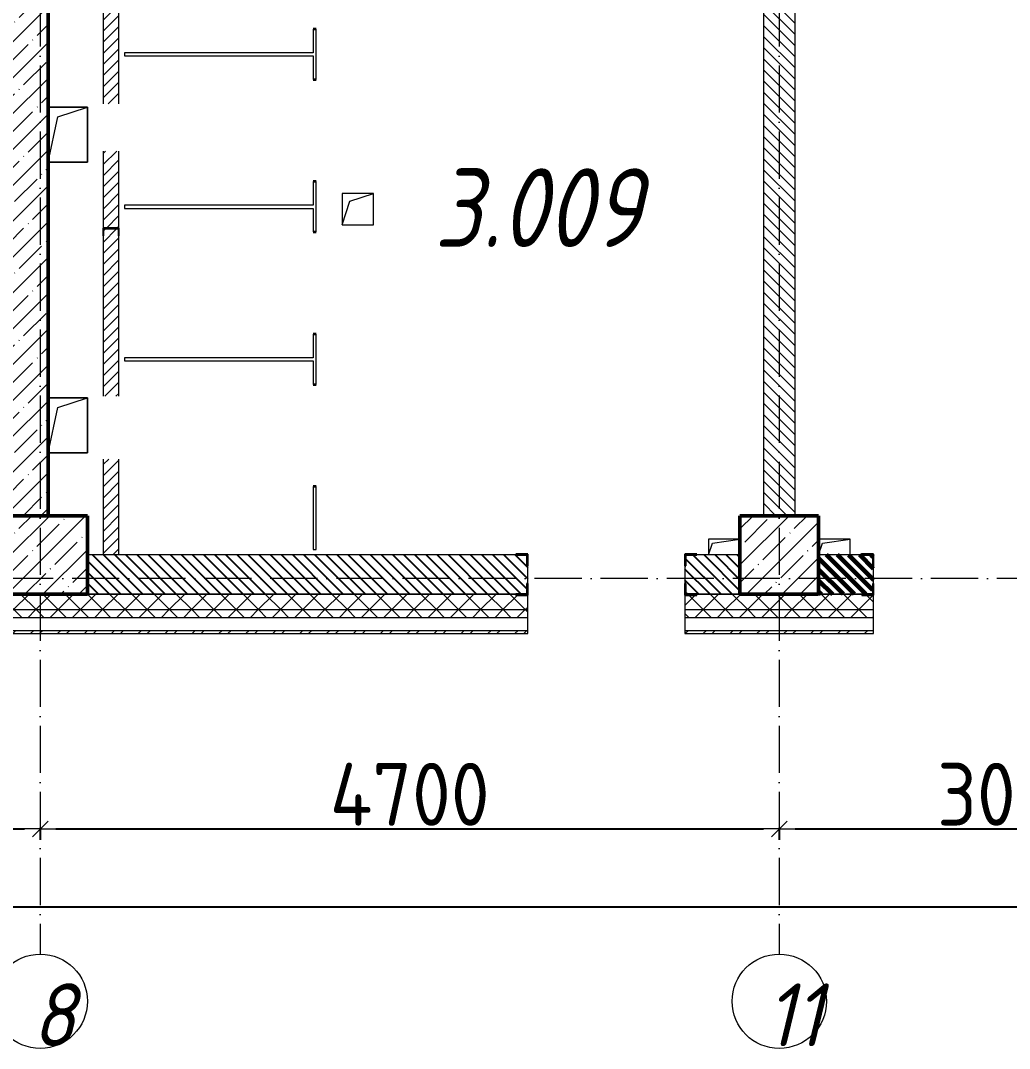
# Model space of a CAD drawing. Header units: millimetres. Extents: x -135211 to 49383, y -8033 to 228499.
# Drawn here: x -116817 to -110529, y 180224 to 186763 of the extents above; entities that cross this region are included whole.
import ezdxf

# ---------------------------------------------------------------- set-up
doc = ezdxf.new("R2010")
doc.units = ezdxf.units.MM
doc.linetypes.add('50_200_ШТРИХ_1Т_ш5_п1_п1_', pattern=[700, 500, -100, 0, -100])
for name, color, linetype, lineweight in [('2) Бетон', 5, 'Continuous', 60), ('A-____-____-DIMS', 7, 'Continuous', 9), ('A-DOOR-OPNG-MCUT', 7, 'Continuous', 35), ('A-FLOR-____-OTLN', 7, 'Continuous', 9), ('A-GENM-____-MCUT', 7, 'Continuous', 25), ('A-GENM-____-OTLN', 7, 'Continuous', 9), ('A-GENM-____-OTLN-1', 7, 'Continuous', 25), ('A-WALL-____-MCUT', 7, 'Continuous', 13), ('A-WALL-____-MCUT-1', 7, 'Continuous', 9), ('A-WALL-____-MCUT-2', 7, 'Continuous', 50), ('A-WALL-____-PATT-1', 7, 'Continuous', 9), ('A-WALL-FNSH-MCUT-1', 7, 'Continuous', 9), ('S-COLS-____-MCUT', 7, 'Continuous', 50), ('S-COLS-____-OTLN', 7, 'Continuous', 9), ('S-GRID-____-IDEN', 7, 'Continuous', 9), ('S-GRID-____-OTLN-1', 7, '50_200_ШТРИХ_1Т_ш5_п1_п1_', 9), ('Марки помещений', 7, 'Continuous', 9)]:
    doc.layers.add(name, color=color, linetype=linetype, lineweight=lineweight)
doc.layers.add('A-DOOR-____-OTLN-1', color=7, linetype='Continuous', lineweight=9, true_color=0xffffff)
doc.styles.add('ISOCPEUR_I_2', font='isocpeui.ttf', dxfattribs={"width": 0.85, "height": 2.3})
doc.styles.add('ISOCPEUR_I_9', font='isocpeui.ttf', dxfattribs={"width": 0.9, "height": 250})
doc.styles.add('СПДС', font='isocpeur.ttf', dxfattribs={"width": 0.9})
doc.dimstyles.new('Размера А3', dxfattribs={"dimtxt": 200, "dimasz": 100, "dimexe": 70, "dimexo": 100, "dimgap": 20, "dimtad": 1, "dimdec": 0, "dimrnd": 10, "dimzin": 0, "dimdsep": 46, "dimtxsty": 'СПДС', "dimblk": 'ARROWHEAD_6', "dimcen": 1, "dimclrd": 256, "dimclre": 256, "dimclrt": 256, "dimazin": 0, "dimtfac": 1, "dimtdec": 0, "dimtmove": 2, "dimatfit": 3, "dimfxl": 1, "dimtolj": 1, "dimtzin": 0, "dimarcsym": 0})
pattern_1 = [(135, (-129942.255, 127932.027), (-35.35534, -35.35534), [])]
pattern_2 = [(45, (-129942.25, 127932.03), (-70.71068, 70.71068), []), (135, (-129942.25, 127932.03), (-70.71068, -70.71068), [])]

# ---------------------------------------------------------------- blocks, each defined once
blk = doc.blocks.new('BSC_Колонна _Прямоугольная - 500х500-V30-АР1_План отверстий 3 этажа в осях 1-64_Ю-ЯЯ')
at = {"layer": 'S-COLS-____-OTLN'}
h = blk.add_hatch(dxfattribs=at)
h.set_pattern_fill('FP_37', color=256, style=0, pattern_type=2)
h.set_pattern_definition([(45, (-17950, -55431.04), (-114.04925, 114.04925), []), (45, (-17835.95, -55431.04), (-114.04925, 114.04925), [201.613, -40.323, 3.353, -36.97])])
h.paths.add_polyline_path([(-250, -250), (250, -250), (250, 250), (-250, 250), (-250, 177.9)], flags=0)
at = {"layer": 'S-COLS-____-MCUT'}
for p, q in [((250, 250), (-250, 250)), ((-250, 250), (-250, -250)), ((250, -250), (250, 250)), ((-250, -250), (250, -250))]:
    blk.add_line(p, q, dxfattribs=at)
blk = doc.blocks.new('BSC_Колонна _Прямоугольная - 500х500-V60-АР1_План отверстий 3 этажа в осях 1-64_Ю-ЯЯ')
at = {"layer": 'S-COLS-____-OTLN'}
h = blk.add_hatch(dxfattribs=at)
h.set_pattern_fill('FP_68', color=256, style=0, pattern_type=2)
h.set_pattern_definition([(45, (-13300, -55431.04), (-114.04925, 114.04925), []), (45, (-13185.95, -55431.04), (-114.04925, 114.04925), [201.613, -40.323, 3.353, -36.97])])
h.paths.add_polyline_path([(-250, -250), (250, -250), (250, 250), (-250, 250)], flags=0)
at = {"layer": 'S-COLS-____-MCUT'}
for p, q in [((250, 250), (-250, 250)), ((-250, 250), (-250, -250)), ((250, -250), (250, 250)), ((-250, -250), (250, -250))]:
    blk.add_line(p, q, dxfattribs=at)
blk = doc.blocks.new('DOR_ДУ_распашная__1Ст_Прямоугольная_ШЕР - Вн_650х2100h_Кабинки С_у-18405741-АР1_План отверстий 3 этажа в осях 1-64_Ю-ЯЯ')
at = {"layer": 'A-DOOR-OPNG-MCUT'}
for p, q in [((-325, -10), (-325, 10)), ((325, 10), (325, -10))]:
    blk.add_line(p, q, dxfattribs=at)
blk = doc.blocks.new('Фахверк_СКБ_Уголок - 250_2700-27497298-АР1_План отверстий 3 этажа в осях 1-64_Ю-ЯЯ')
at = {"layer": 'A-GENM-____-MCUT'}
for p, q in [((200, 181), (125, 181)), ((125, 181), (125, 106)), ((131, 106), (131, 175)), ((131, 175), (200, 175)), ((200, 175), (200, 181)), ((125, 106), (131, 106)), ((131, -6), (125, -6)), ((125, -6), (125, -81)), ((131, -75), (131, -6)), ((125, -81), (200, -81)), ((200, -75), (131, -75)), ((200, -81), (200, -75))]:
    blk.add_line(p, q, dxfattribs=at)
blk = doc.blocks.new('154_Фахверк_СКБ_Швеллер - Тип_100_3960-28737914-АР1_План отверстий 3 этажа в осях 1-64_Ю-ЯЯ')
at = {"layer": 'A-GENM-____-MCUT'}
for p, q in [((175, 50), (125, 50)), ((125, 50), (125, -50)), ((128, 47), (175, 47)), ((128, -47), (128, 47)), ((175, 47), (175, 50)), ((125, -50), (175, -50)), ((175, -47), (128, -47)), ((175, -50), (175, -47))]:
    blk.add_line(p, q, dxfattribs=at)
blk = doc.blocks.new('AR_Отверстие прямоугольное _в плите_ - AR_Отверстие прямоугольное _в плите_-V168-АР1_План отверстий 3 этажа в осях 1-64_Ю-ЯЯ')
at = {"layer": 'A-GENM-____-OTLN'}
for p, q in [((125, 175), (-125, 175)), ((-62.5, 112.5), (125, 175)), ((125, -175), (125, 175)), ((-125, -175), (-62.5, 112.5)), ((-125, -175), (125, -175))]:
    blk.add_line(p, q, dxfattribs=at)
blk = doc.blocks.new('AR_Отверстие прямоугольное _в плите_ - AR_Отверстие прямоугольное _в плите_-30459207-АР1_План отверстий 3 этажа в осях 1-64_Ю-ЯЯ')
at = {"layer": 'A-GENM-____-OTLN'}
for p, q in [((100, 100), (-100, 100)), ((-100, 100), (-100, -100)), ((-50, 50), (100, 100)), ((100, -100), (100, 100)), ((-100, -100), (-50, 50)), ((-100, -100), (100, -100))]:
    blk.add_line(p, q, dxfattribs=at)
blk = doc.blocks.new('AR_Отверстие прямоугольное _в плите_ - AR_Отверстие прямоугольное _в плите_-V178-АР1_План отверстий 3 этажа в осях 1-64_Ю-ЯЯ')
at = {"layer": 'A-GENM-____-OTLN'}
for p, q in [((100, 50), (-100, 50)), ((-100, -50), (-75, 25)), ((-75, 25), (100, 50)), ((100, -50), (100, 50))]:
    blk.add_line(p, q, dxfattribs=at)
blk = doc.blocks.new('AR_Отверстие прямоугольное _в плите_ - AR_Отверстие прямоугольное _в плите_-30510746-АР1_План отверстий 3 этажа в осях 1-64_Ю-ЯЯ')
at = {"layer": 'A-GENM-____-OTLN'}
for p, q in [((100, 50), (-100, 50)), ((-100, 50), (-100, -50)), ((-100, -50), (-75, 25)), ((-75, 25), (100, 50))]:
    blk.add_line(p, q, dxfattribs=at)
blk = doc.blocks.new('Ось сетки - Круг_Ø6_00__ISO-2_5_0_9K_-25732049-АР1_План отверстий 3 этажа в осях 1-64_Ю-ЯЯ')
at = {"layer": 'S-GRID-____-IDEN'}
blk.add_circle((0, 0), 3, dxfattribs=at)
blk = doc.blocks.new('ARROWHEAD_6')
at = {"color": 0, "linetype": 'Continuous'}
for p, q in [((0, 0), (-1, 0)), ((-0.5, -0.5), (0.5, 0.5))]:
    blk.add_line(p, q, dxfattribs=at)
blk = doc.blocks.new('*D1012')
at = {"layer": 'A-____-____-DIMS', "lineweight": -2, "transparency": 16777216}
for p, q in [((-120092.3, 181626.6), (-120092.3, 181550.5)), ((-119992.3, 181620.5), (-116792.3, 181620.5)), ((-116692.3, 181626.6), (-116692.3, 181550.5))]:
    blk.add_line(p, q, dxfattribs=at)
at = {"layer": 'Defpoints', "color": 0, "transparency": 16777216}
for p in [(-120092.3, 181726.6), (-116692.3, 181726.6), (-116692.3, 181620.5)]:
    blk.add_point(p, dxfattribs=at)
at = {"layer": 'A-____-____-DIMS', "lineweight": -2, "transparency": 16777216, "xscale": 100, "yscale": 100, "zscale": 100, "rotation": 180}
blk.add_blockref('ARROWHEAD_6', (-120092.3, 181620.5), dxfattribs=at)
at = {"layer": 'A-____-____-DIMS', "lineweight": -2, "transparency": 16777216, "xscale": 100, "yscale": 100, "zscale": 100}
blk.add_blockref('ARROWHEAD_6', (-116692.3, 181620.5), dxfattribs=at)
at = {"layer": 'A-____-____-DIMS', "transparency": 16777216, "insert": (-118392.3, 181840.5), "char_height": 400, "attachment_point": 5, "style": 'СПДС'}
blk.add_mtext('\\A1;3400', dxfattribs=at)
blk = doc.blocks.new('*D1013')
at = {"layer": 'A-____-____-DIMS', "lineweight": -2, "transparency": 16777216}
for p, q in [((-116692.3, 181626.6), (-116692.3, 181550.5)), ((-116592.3, 181620.5), (-112092.3, 181620.5)), ((-111992.3, 181626.6), (-111992.3, 181550.5))]:
    blk.add_line(p, q, dxfattribs=at)
at = {"layer": 'Defpoints', "color": 0, "transparency": 16777216}
for p in [(-116692.3, 181726.6), (-111992.3, 181726.6), (-111992.3, 181620.5)]:
    blk.add_point(p, dxfattribs=at)
at = {"layer": 'A-____-____-DIMS', "lineweight": -2, "transparency": 16777216, "xscale": 100, "yscale": 100, "zscale": 100, "rotation": 180}
blk.add_blockref('ARROWHEAD_6', (-116692.3, 181620.5), dxfattribs=at)
at = {"layer": 'A-____-____-DIMS', "lineweight": -2, "transparency": 16777216, "xscale": 100, "yscale": 100, "zscale": 100}
blk.add_blockref('ARROWHEAD_6', (-111992.3, 181620.5), dxfattribs=at)
at = {"layer": 'A-____-____-DIMS', "transparency": 16777216, "insert": (-114342.3, 181840.5), "char_height": 400, "attachment_point": 5, "style": 'СПДС'}
blk.add_mtext('\\A1;4700', dxfattribs=at)
blk = doc.blocks.new('*D1014')
at = {"layer": 'A-____-____-DIMS', "lineweight": -2, "transparency": 16777216}
for p, q in [((-111992.3, 181626.6), (-111992.3, 181550.5)), ((-111892.3, 181620.5), (-109092.3, 181620.5)), ((-108992.3, 181626.6), (-108992.3, 181550.5))]:
    blk.add_line(p, q, dxfattribs=at)
at = {"layer": 'Defpoints', "color": 0, "transparency": 16777216}
for p in [(-111992.3, 181726.6), (-108992.3, 181726.6), (-108992.3, 181620.5)]:
    blk.add_point(p, dxfattribs=at)
at = {"layer": 'A-____-____-DIMS', "lineweight": -2, "transparency": 16777216, "xscale": 100, "yscale": 100, "zscale": 100, "rotation": 180}
blk.add_blockref('ARROWHEAD_6', (-111992.3, 181620.5), dxfattribs=at)
at = {"layer": 'A-____-____-DIMS', "lineweight": -2, "transparency": 16777216, "xscale": 100, "yscale": 100, "zscale": 100}
blk.add_blockref('ARROWHEAD_6', (-108992.3, 181620.5), dxfattribs=at)
at = {"layer": 'A-____-____-DIMS', "transparency": 16777216, "insert": (-110492.3, 181840.5), "char_height": 400, "attachment_point": 5, "style": 'СПДС'}
blk.add_mtext('\\A1;3000', dxfattribs=at)
blk = doc.blocks.new('*D1030')
at = {"layer": 'A-____-____-DIMS', "lineweight": -2, "transparency": 16777216}
for p, q in [((-132292.3, 181129.8), (-132292.3, 181053.7)), ((-132192.3, 181123.7), (-58992.3, 181123.7)), ((-58892.3, 181129.8), (-58892.3, 181053.7))]:
    blk.add_line(p, q, dxfattribs=at)
at = {"layer": 'Defpoints', "color": 0, "transparency": 16777216}
for p in [(-132292.3, 181229.8), (-58892.3, 181229.8), (-58892.3, 181123.7)]:
    blk.add_point(p, dxfattribs=at)
at = {"layer": 'A-____-____-DIMS', "lineweight": -2, "transparency": 16777216, "xscale": 100, "yscale": 100, "zscale": 100, "rotation": 180}
blk.add_blockref('ARROWHEAD_6', (-132292.3, 181123.7), dxfattribs=at)
at = {"layer": 'A-____-____-DIMS', "lineweight": -2, "transparency": 16777216, "xscale": 100, "yscale": 100, "zscale": 100}
blk.add_blockref('ARROWHEAD_6', (-58892.3, 181123.7), dxfattribs=at)
at = {"layer": 'A-____-____-DIMS', "transparency": 16777216, "insert": (-95592.3, 181343.7), "char_height": 400, "attachment_point": 5, "style": 'СПДС'}
blk.add_mtext('\\A1;73400', dxfattribs=at)

msp = doc.modelspace()

# ---------------------------------------------------------------- hatches: boundary and pattern name
h = msp.add_hatch()
h.set_pattern_fill('FP_9', color=256, style=0, pattern_type=2)
h.set_pattern_definition(pattern_1)
h.paths.add_polyline_path([(-112242.3, 183113.1), (-112242.3, 183363.1), (-112586.3, 183363.1), (-112586.3, 183294.1), (-112592.3, 183294.1), (-112592.3, 183182.1), (-112586.3, 183182.1), (-112586.3, 183113.1), (-112281.6, 183113.1)], flags=0)
h.paths.add_polyline_path([(-113598.3, 183113.1), (-113598.3, 183182.1), (-113592.3, 183182.1), (-113592.3, 183294.1), (-113598.3, 183294.1), (-113598.3, 183363.1), (-116392.3, 183363.1), (-116392.3, 183113.1), (-113667.3, 183113.1)], flags=0)
at = {"layer": '2) Бетон'}
h = msp.add_hatch(dxfattribs=at)
h.set_pattern_fill('FP_9', color=256, style=0, pattern_type=2)
h.set_pattern_definition(pattern_1)
h.paths.add_polyline_path([(-109586.3, 183113.1), (-109242.3, 183113.1), (-109242.3, 183363.1), (-109586.3, 183363.1), (-109586.3, 183294.1), (-109592.3, 183294.1), (-109592.3, 183182.1), (-109586.3, 183182.1)], flags=0)
h.paths.add_polyline_path([(-111648.3, 183113.1), (-111398.3, 183113.1), (-111397.9, 183182.1), (-111392.3, 183182.1), (-111392.3, 183294.1), (-111398.3, 183294.1), (-111398.3, 183363.1), (-111742.3, 183363.1), (-111742.3, 183113.1)], flags=0)
at = {"layer": 'A-WALL-____-PATT-1'}
h = msp.add_hatch(dxfattribs=at)
h.set_pattern_fill('FP_12', color=256, style=0, pattern_type=2)
h.set_pattern_definition([(45, (-129942.25, 127932.03), (-114.04925, 114.04925), []), (45, (-129828.2, 127932.03), (-114.04925, 114.04925), [201.612, -40.322, 3.353, -36.97])])
h.paths.add_polyline_path([(-116892.3, 183613.1), (-116642.3, 183613.1), (-116642.3, 191113.1), (-116892.3, 191113.1), (-116892.3, 185155.5)], flags=0)
h = msp.add_hatch(dxfattribs=at)
h.set_pattern_fill('FP_8', color=256, style=0, pattern_type=2)
h.set_pattern_definition([(45, (-129942.255, 127932.027), (-35.35534, 35.35534), [])])
h.paths.add_polyline_path([(-116292.3, 183363.1), (-116192.3, 183363.1), (-116192.3, 183973.1), (-116292.3, 183973.1)], flags=0)
h.paths.add_polyline_path([(-116192.3, 184373.1), (-116192.3, 185393.1), (-116195.3, 185393.1), (-116195.3, 185440.1), (-116289.3, 185440.1), (-116289.3, 185393.1), (-116292.3, 185393.1), (-116292.3, 184373.1), (-116268.1, 184373.1)], flags=0)
h.paths.add_polyline_path([(-116195.3, 185443.1), (-116192.3, 185443.1), (-116192.3, 185933.1), (-116292.3, 185933.1), (-116292.3, 185443.1), (-116242.5, 185443.1)], flags=0)
h.paths.add_polyline_path([(-116192.3, 186233.1), (-116192.3, 188613.1), (-116292.3, 188613.1), (-116292.3, 186233.1), (-116223.6, 186233.1)], flags=0)
h.paths.add_polyline_path([(-116292.3, 189113.1), (-116192.3, 189113.1), (-116192.3, 190913.1), (-116292.3, 190913.1)], flags=0)
h = msp.add_hatch(dxfattribs=at)
h.set_pattern_fill('FP_9', color=256, style=0, pattern_type=2)
h.set_pattern_definition(pattern_1)
h.paths.add_polyline_path([(-112092.3, 183613.1), (-111892.3, 183613.1), (-111892.3, 187113.1), (-111961.3, 187113.1), (-111961.3, 187119.1), (-111892.3, 187119.1), (-111892.3, 190613.1), (-112092.3, 190613.1), (-112092.3, 187119.1), (-112023.3, 187119.1), (-112023.3, 187113.1), (-112092.3, 187113.1), (-112092.3, 185155.5)], flags=0)
h = msp.add_hatch(dxfattribs=at)
h.set_pattern_fill('FP_4', color=256, style=0, pattern_type=2)
h.set_pattern_definition(pattern_2)
h.paths.add_polyline_path([(-55722.8, 183013.1), (-55642.3, 183013.1), (-55642.3, 183113.1), (-61992.3, 183113.1), (-61992.3, 183013.1), (-59257.7, 183013.1)], flags=0)
h.paths.add_polyline_path([(-66327.6, 183013.1), (-65942.3, 183013.1), (-65942.3, 183107.1), (-66017.3, 183107.1), (-66017.3, 183113.1), (-66967.3, 183113.1), (-66967.3, 183107.1), (-67042.3, 183107.1), (-67042.3, 183013.1), (-66692.3, 183013.1)], flags=0)
h.paths.add_polyline_path([(-64560.1, 183013.1), (-62992.3, 183013.1), (-62992.3, 183113.1), (-64867.3, 183113.1), (-64867.3, 183107.1), (-64942.3, 183107.1), (-64942.3, 183013.1)], flags=0)
h.paths.add_polyline_path([(-69967.3, 183013.1), (-68842.3, 183013.1), (-68842.3, 183107.1), (-68917.3, 183107.1), (-68917.3, 183113.1), (-69967.3, 183113.1), (-69967.3, 183107.1), (-70042.3, 183107.1), (-70042.3, 183013.1), (-70036.3, 183013.1)], flags=0)
h.paths.add_polyline_path([(-71842.3, 183013.1), (-71842.3, 183107.1), (-71917.3, 183107.1), (-71917.3, 183113.1), (-72967.3, 183113.1), (-72967.3, 183107.1), (-73042.3, 183107.1), (-73042.3, 183013.1), (-72513.7, 183013.1)], flags=0)
h.paths.add_polyline_path([(-75967.3, 183013.1), (-74842.3, 183013.1), (-74842.3, 183107.1), (-74917.3, 183107.1), (-74917.3, 183113.1), (-75967.3, 183113.1), (-75967.3, 183107.1), (-76042.3, 183107.1), (-76042.3, 183013.1)], flags=0)
h.paths.add_polyline_path([(-77917.3, 183013.1), (-77842.3, 183013.1), (-77842.3, 183107.1), (-77917.3, 183107.1), (-77917.3, 183113.1), (-78967.3, 183113.1), (-78967.3, 183107.1), (-79042.3, 183107.1), (-79042.3, 183013.1), (-78699.8, 183013.1)], flags=0)
h.paths.add_polyline_path([(-81692.3, 183013.1), (-80842.3, 183013.1), (-80842.3, 183107.1), (-80917.3, 183107.1), (-80917.3, 183113.1), (-81967.3, 183113.1), (-81967.3, 183107.1), (-82042.3, 183107.1), (-82042.3, 183013.1), (-81967.3, 183013.1)], flags=0)
h.paths.add_polyline_path([(-84002.2, 183013.1), (-83842.3, 183013.1), (-83842.3, 183107.1), (-83917.3, 183107.1), (-83917.3, 183113.1), (-85517.3, 183113.1), (-85517.3, 183107.1), (-85592.3, 183107.1), (-85592.3, 183013.1), (-84885.9, 183013.1)], flags=0)
h.paths.add_polyline_path([(-87537.1, 183013.1), (-87392.3, 183013.1), (-87392.3, 183107.1), (-87467.3, 183107.1), (-87467.3, 183113.1), (-88517.3, 183113.1), (-88517.3, 183107.1), (-88592.3, 183107.1), (-88592.3, 183013.1)], flags=0)
h.paths.add_polyline_path([(-90392.3, 183013.1), (-90392.3, 183107.1), (-90467.3, 183107.1), (-90467.3, 183113.1), (-91517.3, 183113.1), (-91517.3, 183107.1), (-91592.3, 183107.1), (-91592.3, 183013.1), (-91072.1, 183013.1)], flags=0)
h.paths.add_polyline_path([(-93723.3, 183013.1), (-93392.3, 183013.1), (-93392.3, 183107.1), (-93467.3, 183107.1), (-93467.3, 183113.1), (-94517.3, 183113.1), (-94517.3, 183107.1), (-94592.3, 183107.1), (-94592.3, 183013.1), (-94165.1, 183013.1)], flags=0)
h.paths.add_polyline_path([(-97517.3, 183013.1), (-96392.3, 183013.1), (-96392.3, 183107.1), (-96467.3, 183107.1), (-96467.3, 183113.1), (-97517.3, 183113.1), (-97517.3, 183107.1), (-97592.3, 183107.1), (-97592.3, 183013.1), (-97586.3, 183013.1)], flags=0)
h.paths.add_polyline_path([(-100592.3, 183013.1), (-99392.3, 183013.1), (-99392.3, 183107.1), (-99467.3, 183107.1), (-99467.3, 183113.1), (-100517.3, 183113.1), (-100517.3, 183107.1), (-100592.3, 183107.1)], flags=0)
h.paths.add_polyline_path([(-102392.3, 183013.1), (-102392.3, 183107.1), (-102467.3, 183107.1), (-102467.3, 183113.1), (-103517.3, 183113.1), (-103517.3, 183107.1), (-103592.3, 183107.1), (-103592.3, 183013.1), (-102560.6, 183013.1)], flags=0)
h.paths.add_polyline_path([(-106517.3, 183013.1), (-105392.3, 183013.1), (-105392.3, 183107.1), (-105467.3, 183107.1), (-105467.3, 183113.1), (-106517.3, 183113.1), (-106517.3, 183107.1), (-106592.3, 183107.1), (-106592.3, 183013.1), (-106586.3, 183013.1)], flags=0)
h.paths.add_polyline_path([(-108392.3, 183013.1), (-108392.3, 183107.1), (-108467.3, 183107.1), (-108467.3, 183113.1), (-109517.3, 183113.1), (-109517.3, 183107.1), (-109592.3, 183107.1), (-109592.3, 183013.1), (-108467.3, 183013.1)], flags=0)
h.paths.add_polyline_path([(-111742.3, 183013.1), (-111392.3, 183013.1), (-111392.3, 183107.1), (-111467.3, 183107.1), (-111467.3, 183113.1), (-112517.3, 183113.1), (-112517.3, 183107.1), (-112592.3, 183107.1), (-112592.3, 183013.1), (-112242.3, 183013.1)], flags=0)
h.paths.add_polyline_path([(-113592.3, 183013.1), (-113592.3, 183107.1), (-113667.3, 183107.1), (-113667.3, 183113.1), (-123392.3, 183113.1), (-123392.3, 183013.1), (-114049.1, 183013.1)], flags=0)
h.paths.add_polyline_path([(-124392.3, 183013.1), (-124392.3, 183113.1), (-132392.3, 183113.1), (-132392.3, 183013.1), (-126421.4, 183013.1)], flags=0)
h = msp.add_hatch(dxfattribs=at)
h.set_pattern_fill('FP_4', color=256, style=0, pattern_type=2)
h.set_pattern_definition(pattern_2)
h.paths.add_polyline_path([(-55642.3, 182963.1), (-55642.3, 183013.1), (-61992.3, 183013.1), (-61992.3, 182963.1), (-55722.8, 182963.1)], flags=0)
h.paths.add_polyline_path([(-62992.3, 182963.1), (-62992.3, 183013.1), (-64942.3, 183013.1), (-64942.3, 182963.1), (-64560.1, 182963.1)], flags=0)
h.paths.add_polyline_path([(-68842.3, 182963.1), (-68842.3, 183013.1), (-70042.3, 183013.1), (-70042.3, 182963.1), (-69862.5, 182963.1)], flags=0)
h.paths.add_polyline_path([(-66327.6, 182963.1), (-65942.3, 182963.1), (-65942.3, 183013.1), (-67042.3, 183013.1), (-67042.3, 182963.1)], flags=0)
h.paths.add_polyline_path([(-72513.7, 182963.1), (-71842.3, 182963.1), (-71842.3, 183013.1), (-73042.3, 183013.1), (-73042.3, 182963.1)], flags=0)
h.paths.add_polyline_path([(-74842.3, 182963.1), (-74842.3, 183013.1), (-76042.3, 183013.1), (-76042.3, 182963.1), (-75164.9, 182963.1)], flags=0)
h.paths.add_polyline_path([(-77842.3, 182963.1), (-77842.3, 183013.1), (-79042.3, 183013.1), (-79042.3, 182963.1), (-78699.8, 182963.1)], flags=0)
h.paths.add_polyline_path([(-80842.3, 182963.1), (-80842.3, 183013.1), (-82042.3, 183013.1), (-82042.3, 182963.1), (-81351, 182963.1)], flags=0)
h.paths.add_polyline_path([(-83842.3, 182963.1), (-83842.3, 183013.1), (-85592.3, 183013.1), (-85592.3, 182963.1), (-84002.2, 182963.1)], flags=0)
h.paths.add_polyline_path([(-87392.3, 182963.1), (-87392.3, 183013.1), (-88592.3, 183013.1), (-88592.3, 182963.1), (-87537.1, 182963.1)], flags=0)
h.paths.add_polyline_path([(-90392.3, 182963.1), (-90392.3, 183013.1), (-91592.3, 183013.1), (-91592.3, 182963.1), (-91072.1, 182963.1)], flags=0)
h.paths.add_polyline_path([(-93392.3, 182963.1), (-93392.3, 183013.1), (-94592.3, 183013.1), (-94592.3, 182963.1), (-93723.3, 182963.1)], flags=0)
h.paths.add_polyline_path([(-97592.3, 182963.1), (-96392.3, 182963.1), (-96392.3, 183013.1), (-97592.3, 183013.1)], flags=0)
h.paths.add_polyline_path([(-99909.4, 182963.1), (-99392.3, 182963.1), (-99392.3, 183013.1), (-100592.3, 183013.1), (-100592.3, 182963.1)], flags=0)
h.paths.add_polyline_path([(-102560.6, 182963.1), (-102392.3, 182963.1), (-102392.3, 183013.1), (-103592.3, 183013.1), (-103592.3, 182963.1), (-103444.3, 182963.1)], flags=0)
h.paths.add_polyline_path([(-105392.3, 182963.1), (-105392.3, 183013.1), (-106592.3, 183013.1), (-106592.3, 182963.1), (-106095.5, 182963.1)], flags=0)
h.paths.add_polyline_path([(-108746.7, 182963.1), (-108392.3, 182963.1), (-108392.3, 183013.1), (-109592.3, 183013.1), (-109592.3, 182963.1)], flags=0)
h.paths.add_polyline_path([(-111397.9, 182963.1), (-111392.3, 182963.1), (-111392.3, 183013.1), (-112592.3, 183013.1), (-112592.3, 182963.1), (-112281.6, 182963.1)], flags=0)
h.paths.add_polyline_path([(-114049.1, 182963.1), (-113592.3, 182963.1), (-113592.3, 183013.1), (-123392.3, 183013.1), (-123392.3, 182963.1), (-115816.6, 182963.1)], flags=0)
h.paths.add_polyline_path([(-124392.3, 182963.1), (-124392.3, 183013.1), (-132492.3, 183013.1), (-132492.3, 182963.1), (-126421.4, 182963.1)], flags=0)
h = msp.add_hatch(dxfattribs=at)
h.set_pattern_fill('FP_6', color=256, style=0, pattern_type=2)
h.set_pattern_definition([(45, (-129942.25, 127932.03), (-85.53659, 85.53659), []), (45, (-129885.23, 127932.03), (-85.53659, 85.53659), [])])
h.paths.add_polyline_path([(-84885.9, 182863.1), (-84727.3, 182863.1), (-84727.3, 182883.1), (-85592.3, 182883.1), (-85592.3, 182863.1)], flags=0)
h.paths.add_polyline_path([(-87392.3, 182863.1), (-87392.3, 182883.1), (-88592.3, 182883.1), (-88592.3, 182863.1), (-87537.1, 182863.1)], flags=0)
h.paths.add_polyline_path([(-90392.3, 182863.1), (-90392.3, 182883.1), (-91592.3, 182883.1), (-91592.3, 182863.1), (-91072.1, 182863.1)], flags=0)
h.paths.add_polyline_path([(-93392.3, 182863.1), (-93392.3, 182883.1), (-94592.3, 182883.1), (-94592.3, 182863.1), (-93723.3, 182863.1)], flags=0)
h.paths.add_polyline_path([(-96392.3, 182863.1), (-96392.3, 182883.1), (-97592.3, 182883.1), (-97592.3, 182863.1), (-97258.2, 182863.1)], flags=0)
h.paths.add_polyline_path([(-99909.4, 182863.1), (-99392.3, 182863.1), (-99392.3, 182883.1), (-100592.3, 182883.1), (-100592.3, 182863.1)], flags=0)
h.paths.add_polyline_path([(-102560.6, 182863.1), (-102392.3, 182863.1), (-102392.3, 182883.1), (-103592.3, 182883.1), (-103592.3, 182863.1), (-103444.3, 182863.1)], flags=0)
h.paths.add_polyline_path([(-106592.3, 182863.1), (-105392.3, 182863.1), (-105392.3, 182883.1), (-106592.3, 182883.1)], flags=0)
h.paths.add_polyline_path([(-109592.3, 182863.1), (-108392.3, 182863.1), (-108392.3, 182883.1), (-109592.3, 182883.1)], flags=0)
h.paths.add_polyline_path([(-112592.3, 182863.1), (-111392.3, 182863.1), (-111392.3, 182883.1), (-112592.3, 182883.1)], flags=0)
h.paths.add_polyline_path([(-113592.3, 182863.1), (-113592.3, 182883.1), (-123392.3, 182883.1), (-123392.3, 182863.1), (-114049.1, 182863.1)], flags=0)
h.paths.add_polyline_path([(-124392.3, 182863.1), (-124392.3, 182883.1), (-132622.3, 182883.1), (-132622.3, 182863.1), (-126421.4, 182863.1)], flags=0)

# ---------------------------------------------------------------- linework, layer by layer
at = {"layer": 'A-FLOR-____-OTLN'}
for p, q in [((-116642.3, 186213.1), (-116392.3, 186213.1)), ((-116392.3, 186213.1), (-116392.3, 185863.1)), ((-116392.3, 185863.1), (-116642.3, 185863.1)), ((-116642.3, 184363.1), (-116392.3, 184363.1)), ((-116392.3, 184363.1), (-116392.3, 184013.1)), ((-116392.3, 184013.1), (-116642.3, 184013.1))]:
    msp.add_line(p, q, dxfattribs=at)
at = {"layer": 'A-WALL-____-MCUT'}
for p, q in [((-112092.3, 187113.1), (-112092.3, 183613.1)), ((-111892.3, 183613.1), (-111892.3, 187113.1)), ((-113667.3, 183363.1), (-116392.3, 183363.1)), ((-112242.3, 183363.1), (-112517.3, 183363.1)), ((-111467.3, 183363.1), (-111742.3, 183363.1)), ((-113592.3, 183182.1), (-113592.3, 183294.1)), ((-112592.3, 183294.1), (-112592.3, 183182.1)), ((-111392.3, 183182.1), (-111392.3, 183294.1)), ((-113592.3, 182883.1), (-113592.3, 183107.1)), ((-112592.3, 183107.1), (-112592.3, 182883.1)), ((-111392.3, 182883.1), (-111392.3, 183107.1)), ((-123392.3, 182883.1), (-113592.3, 182883.1)), ((-112592.3, 182883.1), (-111392.3, 182883.1))]:
    msp.add_line(p, q, dxfattribs=at)
at = {"layer": 'A-WALL-____-MCUT-1'}
for p, q in [((-116392.3, 183113.1), (-113667.3, 183113.1)), ((-113667.3, 183113.1), (-116392.3, 183113.1)), ((-112517.3, 183113.1), (-112242.3, 183113.1)), ((-112242.3, 183113.1), (-112517.3, 183113.1)), ((-111467.3, 183113.1), (-111742.3, 183113.1)), ((-111742.3, 183113.1), (-111467.3, 183113.1)), ((-113592.3, 183013.1), (-123392.3, 183013.1)), ((-111392.3, 183013.1), (-112592.3, 183013.1)), ((-113592.3, 182963.1), (-123392.3, 182963.1)), ((-111392.3, 182963.1), (-112592.3, 182963.1))]:
    msp.add_line(p, q, dxfattribs=at)
at = {"layer": 'A-WALL-____-MCUT-2'}
msp.add_line((-116642.3, 183613.1), (-116642.3, 191113.1), dxfattribs=at)
at = {"layer": 'A-WALL-FNSH-MCUT-1'}
for p, q in [((-116292.3, 188613.1), (-116292.3, 186233.1)), ((-116192.3, 186233.1), (-116192.3, 187543.1)), ((-114957.3, 186708.1), (-114957.3, 186558.1)), ((-114937.3, 186388.1), (-114937.3, 186708.1)), ((-114957.3, 186558.1), (-116157.3, 186558.1)), ((-116157.3, 186558.1), (-116157.3, 186538.1)), ((-116157.3, 186538.1), (-114957.3, 186538.1)), ((-114957.3, 186538.1), (-114957.3, 186388.1)), ((-116292.3, 185933.1), (-116292.3, 185443.1)), ((-116192.3, 185443.1), (-116192.3, 185933.1)), ((-114957.3, 185738.1), (-114957.3, 185588.1)), ((-114937.3, 185418.1), (-114937.3, 185738.1)), ((-114957.3, 185588.1), (-116157.3, 185588.1)), ((-116157.3, 185588.1), (-116157.3, 185568.1)), ((-116157.3, 185568.1), (-114957.3, 185568.1)), ((-114957.3, 185568.1), (-114957.3, 185418.1)), ((-116292.3, 185393.1), (-116292.3, 184373.1)), ((-116192.3, 184373.1), (-116192.3, 185393.1)), ((-114957.3, 184768.1), (-114957.3, 184618.1)), ((-114937.3, 184448.1), (-114937.3, 184768.1)), ((-114957.3, 184618.1), (-116157.3, 184618.1)), ((-116157.3, 184618.1), (-116157.3, 184598.1)), ((-116157.3, 184598.1), (-114957.3, 184598.1)), ((-114957.3, 184598.1), (-114957.3, 184448.1)), ((-116292.3, 183973.1), (-116292.3, 183363.1)), ((-116192.3, 183363.1), (-116192.3, 183973.1)), ((-114957.3, 183798.1), (-114957.3, 183398.1)), ((-114937.3, 183398.1), (-114937.3, 183798.1)), ((-114957.3, 183398.1), (-114937.3, 183398.1)), ((-123392.3, 182863.1), (-113592.3, 182863.1)), ((-113592.3, 182863.1), (-113592.3, 182883.1)), ((-112592.3, 182883.1), (-112592.3, 182863.1)), ((-112592.3, 182863.1), (-111392.3, 182863.1)), ((-111392.3, 182863.1), (-111392.3, 182883.1))]:
    msp.add_line(p, q, dxfattribs=at)
at = {"layer": 'S-GRID-____-OTLN-1', "color": 251, "ltscale": 0.6, "true_color": 0x636466}
for p, q in [((-116692.3, 218824.9), (-116692.3, 180823.6)), ((-111992.3, 218824.9), (-111992.3, 180823.6)), ((-25867.8, 183213.1), (-134611, 183213.1))]:
    msp.add_line(p, q, dxfattribs=at)

# ---------------------------------------------------------------- block references
at = {"layer": 'A-DOOR-____-OTLN-1', "rotation": 90.00000000000007}
for p in [(-114947.3, 187033.1), (-114947.3, 186063.1), (-114947.3, 185093.1), (-114947.3, 184123.1)]:
    msp.add_blockref('DOR_ДУ_распашная__1Ст_Прямоугольная_ШЕР - Вн_650х2100h_Кабинки С_у-18405741-АР1_План отверстий 3 этажа в осях 1-64_Ю-ЯЯ', p, dxfattribs=at)
at = {"layer": 'A-GENM-____-OTLN'}
for name, p in [('AR_Отверстие прямоугольное _в плите_ - AR_Отверстие прямоугольное _в плите_-V168-АР1_План отверстий 3 этажа в осях 1-64_Ю-ЯЯ', (-116517.3, 186038.1)), ('AR_Отверстие прямоугольное _в плите_ - AR_Отверстие прямоугольное _в плите_-30459207-АР1_План отверстий 3 этажа в осях 1-64_Ю-ЯЯ', (-114672.3, 185563.1)), ('AR_Отверстие прямоугольное _в плите_ - AR_Отверстие прямоугольное _в плите_-V168-АР1_План отверстий 3 этажа в осях 1-64_Ю-ЯЯ', (-116517.3, 184188.1)), ('AR_Отверстие прямоугольное _в плите_ - AR_Отверстие прямоугольное _в плите_-30510746-АР1_План отверстий 3 этажа в осях 1-64_Ю-ЯЯ', (-112342.3, 183413.1)), ('AR_Отверстие прямоугольное _в плите_ - AR_Отверстие прямоугольное _в плите_-V178-АР1_План отверстий 3 этажа в осях 1-64_Ю-ЯЯ', (-111642.3, 183413.1))]:
    msp.add_blockref(name, p, dxfattribs=at)
at = {"layer": 'A-GENM-____-OTLN-1'}
for name, p, rotation in [('154_Фахверк_СКБ_Швеллер - Тип_100_3960-28737914-АР1_План отверстий 3 этажа в осях 1-64_Ю-ЯЯ', (-116242.3, 185568.1), 270.0000000000001), ('Фахверк_СКБ_Уголок - 250_2700-27497298-АР1_План отверстий 3 этажа в осях 1-64_Ю-ЯЯ', (-113467.3, 183288.1), 180), ('Фахверк_СКБ_Уголок - 250_2700-27497298-АР1_План отверстий 3 этажа в осях 1-64_Ю-ЯЯ', (-111267.3, 183288.1), 180)]:
    msp.add_blockref(name, p, dxfattribs=dict(at, rotation=rotation))
msp.add_blockref('Фахверк_СКБ_Уголок - 250_2700-27497298-АР1_План отверстий 3 этажа в осях 1-64_Ю-ЯЯ', (-112717.3, 183188.1), dxfattribs=at)
at = {"layer": 'S-COLS-____-OTLN'}
for name, p in [('BSC_Колонна _Прямоугольная - 500х500-V60-АР1_План отверстий 3 этажа в осях 1-64_Ю-ЯЯ', (-116642.3, 183363.1)), ('BSC_Колонна _Прямоугольная - 500х500-V30-АР1_План отверстий 3 этажа в осях 1-64_Ю-ЯЯ', (-111992.3, 183363.1))]:
    msp.add_blockref(name, p, dxfattribs=at)
at = {"layer": 'S-GRID-____-IDEN', "xscale": 99.99999999999993, "yscale": 99.99999999999993, "zscale": 99.99999999999993, "rotation": 180}
for p in [(-116692.3, 180523.6), (-111992.3, 180523.6)]:
    msp.add_blockref('Ось сетки - Круг_Ø6_00__ISO-2_5_0_9K_-25732049-АР1_План отверстий 3 этажа в осях 1-64_Ю-ЯЯ', p, dxfattribs=at)

# ---------------------------------------------------------------- texts
at = {"layer": 'S-GRID-____-IDEN', "char_height": 400, "attachment_point": 1, "style": 'ISOCPEUR_I_9'}
for s, insert, width in [('\\fISOCPEUR|b0|i1|c204|p34|;\\W.9;8', (-116743.4, 180637.5), 202.025), ('11', (-112078.9, 180637.5), 288.607)]:
    msp.add_mtext(s, dxfattribs=dict(at, insert=insert, width=width))
at = {"layer": 'Марки помещений', "insert": (-114186.4, 185822.7), "char_height": 500, "width": 785.654, "attachment_point": 1, "style": 'ISOCPEUR_I_2'}
msp.add_mtext('3.009', dxfattribs=at)

# ---------------------------------------------------------------- dimensions: what is measured, and where the dimension line sits
at = {"layer": 'A-____-____-DIMS'}
for base, p1, p2, picture, middle in [((-116692.3, 181620.5), (-120092.3, 181726.6), (-116692.3, 181726.6), '*D1012', (-118392.3, 181840.5)), ((-111992.3, 181620.5), (-116692.3, 181726.6), (-111992.3, 181726.6), '*D1013', (-114342.3, 181840.5)), ((-108992.3, 181620.5), (-111992.3, 181726.6), (-108992.3, 181726.6), '*D1014', (-110492.3, 181840.5)), ((-58892.3, 181123.7), (-132292.3, 181229.8), (-58892.3, 181229.8), '*D1030', (-95592.3, 181343.7))]:
    dim = msp.add_linear_dim(base=base, p1=p1, p2=p2, dimstyle='Размера А3', override={"dimtxt": 400}, dxfattribs=at)
    dim.commit()
    dim.dimension.update_dxf_attribs({"geometry": picture, "text_midpoint": middle})

doc.saveas('drawing.dxf')
